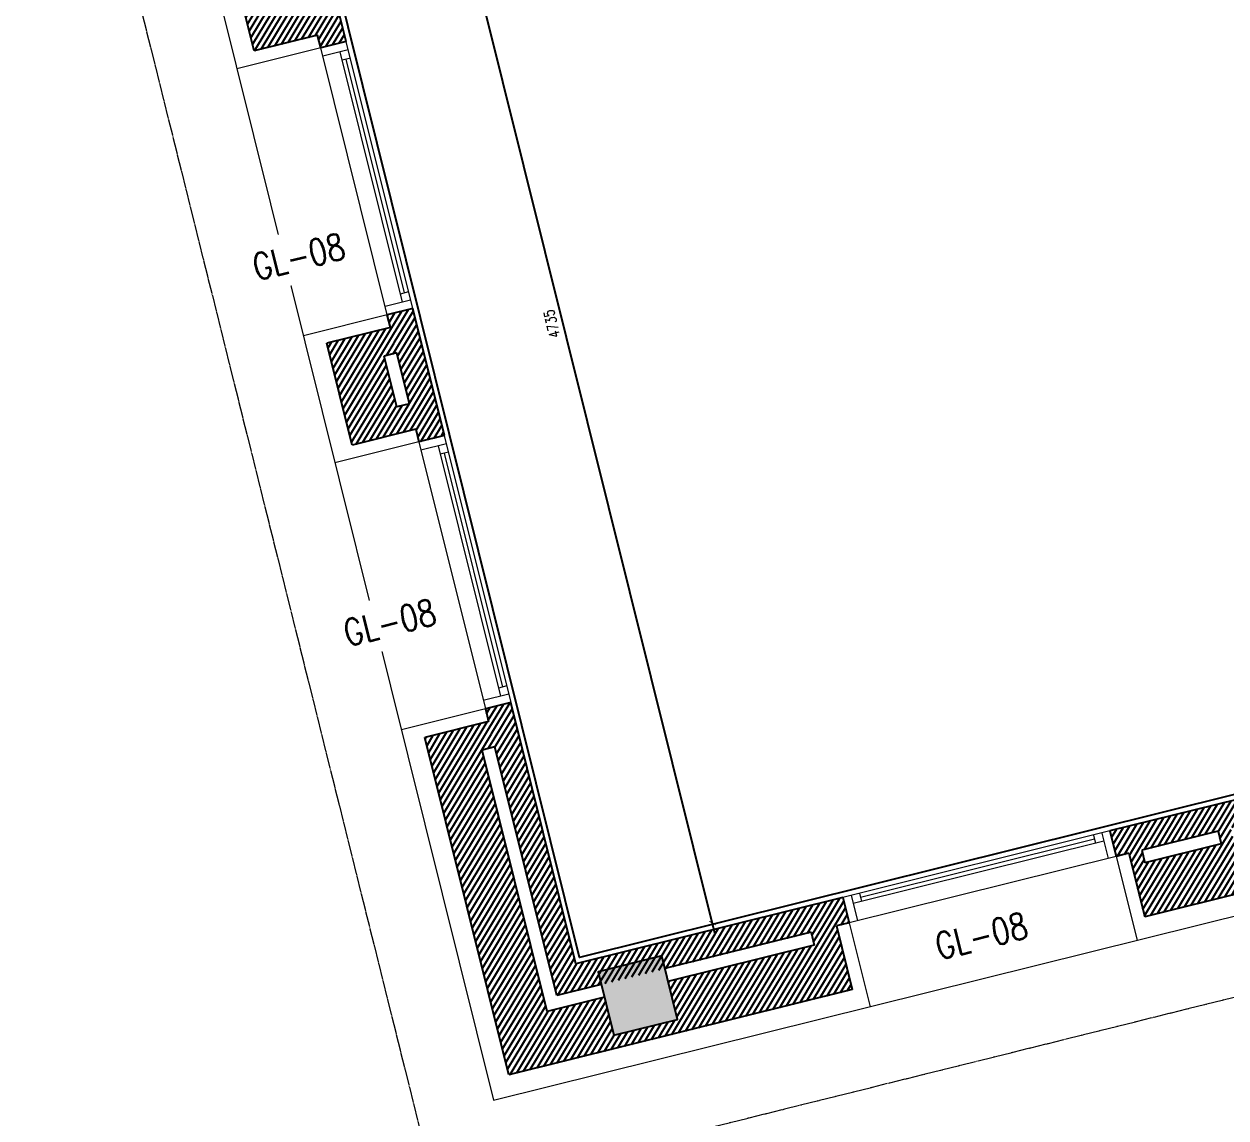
# Model space of a CAD drawing. Header units: inches. Extents: x 122939 to 389145, y 29603 to 574065.
# Drawn here: x 365677 to 370263, y 498807 to 502983 of the extents above; entities that cross this region are included whole.
import ezdxf
from ezdxf.enums import TextEntityAlignment as Align

# ---------------------------------------------------------------- set-up
doc = ezdxf.new("R2010")
doc.units = ezdxf.units.IN
doc.header["$MEASUREMENT"] = 0
doc.set_wipeout_variables(frame=1)
doc.linetypes.add('PHANTOM-Z', pattern=[69.2, 60, -1.4, 2.5, -1.4, 2.5, -1.4])
for name, color, linetype, lineweight in [('a-cut', 30, 'PHANTOM-Z', 18), ('A-Dim-ID', 9, 'Continuous', 20), ('A-GLAZ', 134, 'Continuous', 18), ('A-GLAZ-IDEN', 3, 'Continuous', 18), ('A-WALL-TILE', 8, 'Continuous', 9), ('GRC', 41, 'Continuous', 0), ('XREF-V2-FF_COLS$0$A-COLS-PATT', 253, 'Continuous', 20)]:
    doc.layers.add(name, color=color, linetype=linetype, lineweight=lineweight)
for name, color, linetype in [('A-Plaster', 2, 'Continuous'), ('A-WALL', 7, 'Continuous'), ('column', 3, 'Continuous'), ('CQ Wall hatch_CHB', 8, 'Continuous')]:
    doc.layers.add(name, color=color, linetype=linetype)
doc.styles.add('ST9', font='romans.shx', dxfattribs={"width": 0.8})
doc.styles.add('TXT2', font='romans.shx', dxfattribs={"width": 0.9})
doc.dimstyles.new('DIM-20', dxfattribs={"dimscale": 1000, "dimtxt": 0.044, "dimasz": 0.035, "dimexe": 0.022, "dimexo": 0.022, "dimgap": 0.022, "dimtad": 1, "dimdec": 0, "dimzin": 0, "dimdsep": 46, "dimtxsty": 'ST9', "dimblk1": 'ARCHTICK', "dimblk2": 'ARCHTICK', "dimsah": 1, "dimcen": 0.088, "dimdle": 0.04, "dimclrd": 256, "dimclre": 256, "dimclrt": 3, "dimadec": 0, "dimazin": 0, "dimtfac": 1, "dimtdec": 0, "dimtix": 1, "dimtofl": 0, "dimtmove": 1, "dimatfit": 3, "dimldrblk": 'CLOSED', "dimfxl": 1, "dimtolj": 1, "dimtzin": 0, "dimarcsym": 0})
pattern_1 = [(225, (-40481.279, -100842.32), (13.258252, -13.258252), [])]

# ---------------------------------------------------------------- blocks, each defined once
blk = doc.blocks.new('_ARCHTICK')
at = {"color": 0, "linetype": 'ByBlock', "const_width": 0.15}
blk.add_lwpolyline([(-0.5, -0.5), (0.5, 0.5)], dxfattribs=at)
blk = doc.blocks.new('*D144')
at = {"layer": 'A-Dim-ID', "lineweight": -2, "transparency": 16777216}
blk.add_line((368312.8, 499512.4), (367150.2, 504185.2), dxfattribs=at)
at = {"layer": 'Defpoints', "color": 0, "transparency": 16777216}
for p in [(367159.9, 504146.4, 0), (367159.9, 504146.4), (368303.2, 499551.2, 0)]:
    blk.add_point(p, dxfattribs=at)
at = {"layer": 'A-Dim-ID', "lineweight": -2, "transparency": 16777216, "xscale": 20, "yscale": 20, "zscale": 20}
for p, rotation in [((367159.9, 504146.4), 103.9714232829857), ((368303.2, 499551.2), 283.9714232829857)]:
    blk.add_blockref('_ARCHTICK', p, dxfattribs=dict(at, rotation=rotation))
at = {"layer": 'A-Dim-ID', "color": 3, "transparency": 16777216, "insert": (367690.8, 501838.7), "char_height": 40, "attachment_point": 5, "rotation": 103.9714, "style": 'ST9'}
blk.add_mtext('\\A1;4735', dxfattribs=at)
blk = doc.blocks.new('_CLOSED')
at = {"color": 0, "linetype": 'ByBlock'}
for p, q in [((-1, 0.17), (0, 0)), ((-1, 0.17), (-1, -0.17)), ((0, 0), (-1, -0.17)), ((0, 0), (-1, 0))]:
    blk.add_line(p, q, dxfattribs=at)
blk = doc.blocks.new('TAG-WIN')
at = {"color": 1}
blk.add_wipeout([(-3.341, 0), (3.341, 0), (4.504, 2.013), (3.341, 4), (-3.341, 4), (-4.496, 2)], dxfattribs=at)
at = {"color": 2, "style": 'TXT2', "width": 0.8}
blk.add_attdef('AW01', text='', height=2, dxfattribs=at).set_placement((0, 2), align=Align.MIDDLE)
blk = doc.blocks.new('floor plan')
at = {"layer": 'CQ Wall hatch_CHB'}
h = blk.add_hatch(dxfattribs=at)
h.set_pattern_fill('ANSI31,_O', color=8, scale=150, angle=166.0286)
h.set_pattern_definition(pattern_1)
h.paths.add_polyline_path([(-3831.4, -4185.5), (-4031.4, -4185.5), (-4031.4, -5513.2), (-2681.6, -5513.2), (-2681.6, -5263.2), (-2781.6, -5263.2), (-2781.4, -5313.2), (-3356.7, -5313.2), (-3356.7, -5462.9), (-3781.4, -5462.9), (-3606.7, -5462.9), (-3606.7, -5313.2), (-3831.4, -5313.2), (-3831.4, -4285.5), (-3781.6, -4285.5), (-3781.6, -4185.5)])
h.paths.add_polyline_path([(-4031.4, -1485.5), (-3781.6, -1485.5), (-3781.7, -1385.5), (-3831.7, -1385.5), (-3831.4, -527.9), (-4031.4, -528.2)])
h.paths.add_polyline_path([(-3831.4, -2635.5), (-4031.4, -2635.5), (-4031.4, -3035.5), (-3781.6, -3035.5), (-3781.6, -2935.5), (-3831.4, -2935.5), (-3831.4, -2735.5), (-3781.7, -2735.5), (-3781.6, -2635.5)])
h = blk.add_hatch(dxfattribs=at)
h.set_pattern_fill('ANSI31,_O', color=8, scale=150, angle=166.0286)
h.set_pattern_definition(pattern_1)
h.paths.add_polyline_path([(-3681.4, -4135.5), (-3781.4, -4135.5), (-3781.4, -5263.2), (-3181.4, -5263.2), (-3181.4, -5263.2), (-2631.7, -5263.2), (-2631.7, -5163.2), (-3681.4, -5163.2)])
h.paths.add_polyline_path([(-3681.4, -2585.5), (-3781.4, -2585.5), (-3781.4, -3085.5), (-3681.4, -3085.5)])
h.paths.add_polyline_path([(-3781.4, -1535.5), (-3681.4, -1535.5), (-3681.4, -527.9), (-3781.4, -527.9)])
h = blk.add_hatch(dxfattribs=at)
h.set_pattern_fill('ANSI31,_O', color=8, scale=150, angle=166.0286)
h.set_pattern_definition(pattern_1)
h.paths.add_polyline_path([(-1131.7, -5513.2), (-1131.7, -5263.2), (-1081.7, -5263.2), (-1081.7, -5163.2), (-1131.7, -5163.2), (-1581.7, -5163.2), (-1581.7, -5263.2), (-1181.4, -5263.2), (-1181.4, -5313.2), (-1481.7, -5313.2), (-1481.7, -5263.2), (-1531.7, -5263.2), (-1531.7, -5313.2), (-1531.7, -5513.2)])
at = {"layer": 'XREF-V2-FF_COLS$0$A-COLS-PATT'}
blk.add_hatch(color=256, dxfattribs=at).paths.add_polyline_path([(-3606.4, -5462.9), (-3356.4, -5462.9), (-3356.4, -5212.9), (-3606.4, -5212.9)])
at = {"layer": 'A-GLAZ'}
for p, q in [((-3781.7, -2585.5), (-3781.6, -1535.5)), ((-3681.7, -2585.5), (-3681.6, -1535.5)), ((-3681.6, -1568), (-3781.6, -1568)), ((-3714.2, -2553), (-3714.1, -1568)), ((-3681.6, -1600.5), (-3714.1, -1600.5)), ((-3697.9, -2520.5), (-3697.9, -1600.5)), ((-3681.7, -2520.5), (-3714.2, -2520.5)), ((-3681.7, -2553), (-3781.7, -2553)), ((-3781.7, -3085.5), (-3781.6, -4135.5)), ((-3681.7, -3118), (-3781.7, -3118)), ((-3714.2, -3118), (-3714.1, -4103)), ((-3681.7, -3085.5), (-3681.6, -4135.5)), ((-3681.7, -3150.5), (-3714.2, -3150.5)), ((-3697.9, -3150.5), (-3697.9, -4070.5)), ((-3681.6, -4070.5), (-3714.1, -4070.5)), ((-3681.6, -4103), (-3781.6, -4103)), ((-1581.7, -5163.2, 0), (-2631.7, -5163.2, 0)), ((-2599.2, -5163.2, 0), (-2599.2, -5263.2, 0)), ((-2566.7, -5163.2, 0), (-2566.7, -5195.7, 0)), ((-1646.7, -5179.4, 0), (-2566.7, -5179.4, 0)), ((-1646.7, -5163.2, 0), (-1646.7, -5195.7, 0)), ((-1614.2, -5163.2, 0), (-1614.2, -5263.2, 0)), ((-1614.2, -5195.7, 0), (-2599.2, -5195.7, 0)), ((-1581.7, -5263.2, 0), (-2631.7, -5263.2, 0))]:
    blk.add_line(p, q, dxfattribs=at)
at = {"layer": 'A-Plaster', "elevation": 0}
blk.add_lwpolyline([(-1081.7, -5143.2), (-3661.7, -5143.2), (-3660.8, -568.5)], dxfattribs=at)
at = {"layer": 'A-WALL'}
for p, q in [((-3681.7, -1535.5, 0), (-3681.7, -377.9)), ((-4031.7, -1485.5), (-4031.7, -527.9)), ((-3781.6, -1485.5), (-4031.7, -1485.5)), ((-3781.6, -1535.5), (-3781.6, -1485.5, 0)), ((-3681.6, -1535.5), (-3781.6, -1535.5)), ((-3681.6, -2585.5), (-3781.6, -2585.5)), ((-3781.6, -2635.5), (-3781.6, -2585.5)), ((-3681.6, -3085.5), (-3681.6, -2585.5)), ((-4031.7, -3035.5), (-4031.7, -2635.5)), ((-3781.6, -2635.5), (-4031.7, -2635.5)), ((-3831.7, -2935.5), (-3831.7, -2735.5)), ((-3781.6, -2735.5), (-3831.6, -2735.5)), ((-3781.7, -2935.5, 0), (-3781.7, -2735.5, 0)), ((-3781.6, -2935.5), (-3831.6, -2935.5)), ((-3781.6, -3035.5), (-4031.7, -3035.5)), ((-3781.6, -3035.5), (-3781.6, -3085.5)), ((-3681.6, -3085.5), (-3781.6, -3085.5)), ((-3781.6, -4135.5), (-3781.6, -4185.5, 0)), ((-3681.6, -4135.5), (-3781.6, -4135.5)), ((-3681.7, -5163.2), (-3681.6, -4135.5)), ((-4031.7, -5513.2), (-4031.7, -4185.5)), ((-3781.6, -4185.5), (-4031.7, -4185.5)), ((-3831.7, -5313.2), (-3831.7, -4285.5)), ((-3781.6, -4285.5), (-3831.6, -4285.5)), ((-3781.7, -5263.2), (-3781.7, -4285.5, 0)), ((-2631.7, -5163.2, 0), (-3681.7, -5163.2)), ((-2631.7, -5163.2, 0), (-2631.7, -5263.2, 0)), ((-1581.7, -5163.2, 0), (-1581.7, -5263.2, 0)), ((-1081.7, -5163.2), (-1581.7, -5163.2, 0)), ((-3606.7, -5263.2), (-3781.7, -5263.2, 0)), ((-3781.7, -5263.2, 0), (-3781.7, -5263.2)), ((-2781.6, -5263.2, 0), (-3356.7, -5263.2, 0)), ((-2781.6, -5263.2, 0), (-2781.6, -5313.2, 0)), ((-2631.7, -5263.2, 0), (-2681.6, -5263.2)), ((-2681.6, -5263.2, 0), (-2681.6, -5513.2, 0)), ((-1531.7, -5263.2, 0), (-1581.7, -5263.2, 0)), ((-1531.7, -5263.2, 0), (-1531.7, -5513.2, 0)), ((-1481.7, -5263.2, 0), (-1481.7, -5313.2, 0)), ((-1181.7, -5263.2), (-1481.7, -5263.2, 0)), ((-1181.7, -5263.2), (-1181.7, -5313.2)), ((-3606.7, -5313.2), (-3831.7, -5313.2)), ((-2781.6, -5313.2, 0), (-3356.7, -5313.2, 0)), ((-1181.7, -5313.2), (-1481.7, -5313.2, 0)), ((-2681.6, -5513.2, 0), (-4031.7, -5513.2)), ((-1131.7, -5513.2, 0), (-1531.7, -5513.2, 0))]:
    blk.add_line(p, q, dxfattribs=at)
at = {"layer": 'A-WALL-TILE'}
for p, q in [((-4111.7, -607.9), (-4111.7, -5593.2)), ((-3781.6, -1535.5), (-4111.6, -1535.5)), ((-3781.6, -2585.5), (-4111.6, -2585.5)), ((-3781.6, -3085.5), (-4111.6, -3085.5)), ((-3781.6, -4135.5), (-4111.6, -4135.5)), ((-2631.7, -5263.2, 0), (-2631.7, -5593.2, 0)), ((-1581.7, -5263.2, 0), (-1581.7, -5593.2, 0)), ((-4111.7, -5593.2), (-1081.7, -5593.2))]:
    blk.add_line(p, q, dxfattribs=at)
at = {"layer": 'column'}
blk.add_lwpolyline([(-3606.4, -5462.9), (-3356.4, -5462.9), (-3356.4, -5212.9), (-3606.4, -5212.9)], close=True, dxfattribs=at)
at = {"layer": 'A-GLAZ-IDEN', "xscale": 49.99999999999999, "yscale": 49.99999999999999, "zscale": 49.99999999999999}
blk.add_blockref('TAG-WIN', (-2154.1, -5533.1, 0), dxfattribs=at).add_auto_attribs({'AW01': 'GL-08'})
for p in [(-4056, -2388.4, 0), (-4056, -3827.5, 0)]:
    blk.add_blockref('TAG-WIN', p, dxfattribs=at).add_auto_attribs({'AW01': 'GL-08'})

msp = doc.modelspace()

# ---------------------------------------------------------------- dimensions: what is measured, and where the dimension line sits
at = {"layer": 'A-Dim-ID'}
dim = msp.add_linear_dim(base=(367159.878, 504146.418, 0), p1=(368303.157, 499551.212), p2=(367159.878, 504146.418), angle=103.971423, dimstyle='DIM-20', override={"dimtxt": 0.04, "dimasz": 0.02}, dxfattribs=at)
dim.commit()
dim.dimension.update_dxf_attribs({"geometry": '*D144', "text_midpoint": (367690.76, 501838.674, 0)})

# ---------------------------------------------------------------- next in the draw order: block references
at = {"layer": 'GRC', "rotation": 13.9714232829857}
msp.add_blockref('floor plan', (370108.21, 505295.133, 0), dxfattribs=at)

# ---------------------------------------------------------------- next in the draw order: linework, layer by layer
at = {"layer": 'a-cut'}
for p, q in [((365676.871, 504833.7, 0), (367370.63, 498025.941, 0)), ((366764.703, 498390.431, 0), (376158.333, 500727.55, 0))]:
    msp.add_line(p, q, dxfattribs=at)

doc.saveas('drawing.dxf')
